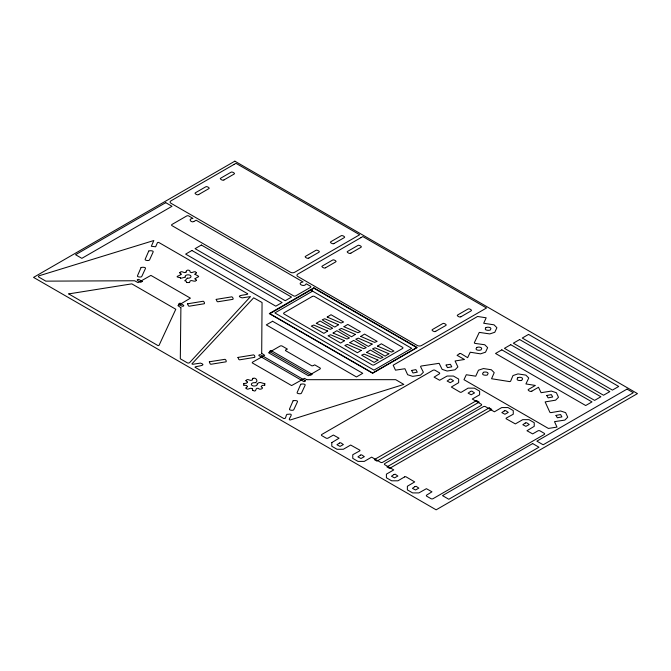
<?xml version="1.0" encoding="UTF-8"?>
<svg xmlns="http://www.w3.org/2000/svg" width="671" height="671" viewBox="0 0 671 671"><rect width="100%" height="100%" fill="white"/><g stroke="black" fill="none" stroke-linecap="round" stroke-linejoin="round"><path stroke-width="1.01" d="M261.698 353.214L262.059 302.52L253.663 297.832L191.889 363.9L192.72 364.294L200.444 363.103C208.58 365.804 194.246 366.173 195.009 367.263L283.883 418.578C286.769 419.585 285.276 412.967 288.169 414.292C295.794 412.782 286.291 420.13 290.283 419.979L403.833 384.424L395.697 379.669L306.781 379.685M261.673 353.307L264.684 355.345L252.388 362.256L252.237 362.877L291.625 385.573L304.525 378.352L306.664 379.593M186.135 272.015C185.674 269.314 190.639 269.557 190.153 272.124C192.392 274.003 194.565 269.759 196.46 272.77M189.549 282.499C190.044 277.928 194.707 283.271 196.469 280.235M252.355 379.794L252.816 378.36M194.967 278.775C198.893 275.84 200.864 277.467 194.917 274.263M247.398 382.076L246.618 383.191L243.799 383.552M184.995 280.755L187.259 278.146M181.17 274.196C180.071 276.007 173.093 276.561 180.273 277.668M261.204 386.664L262.109 385.481L264.76 385.162M252.338 379.82C250.291 381.958 247.859 377.639 245.905 380.616M186.093 272.065C184.206 274.036 181.564 269.817 179.727 272.753M194.917 274.162L196.469 272.862M247.44 386.706L245.905 387.997M185.238 277.207L180.642 278.289M189.516 282.533L186.672 282.541M252.833 378.335C256.028 376.934 258.738 381.522 255.408 382.747M312.611 291.147L274.867 312.938L373.948 370.14L411.692 348.35L310.379 289.855L312.56 291.172M264.76 383.552C261.816 383.619 260.096 380.902 257.127 383.871M185.02 280.822L186.152 281.065L186.622 282.499M245.905 388.09C247.825 391.126 250.073 386.739 252.313 388.803M252.833 390.379C257.219 392.879 254.628 387.41 258.226 388.324C259.207 390.421 265.179 388.324 261.212 386.781M243.799 385.162L246.626 385.506L247.448 386.588M194.984 278.893L196.469 280.142M179.711 272.862L181.17 274.087M245.905 380.709L247.398 381.975M180.281 277.685L180.583 278.247M252.321 388.819L252.816 390.346M264.777 383.586L264.777 385.12M243.783 383.586L243.783 385.12M257.161 383.988A2.936 1.694 0 0 1 255.911 385.766A2.927 1.694 0 0 1 251.407 384.659A2.927 1.694 0 0 1 254.921 382.696M187.444 278.163A2.936 1.694 0 0 0 190.53 277.442A2.927 1.694 0 0 0 188.61 274.842A2.927 1.694 0 0 0 185.221 276.871M331.793 442.617L331.793 446.249L337.035 449.276L343.326 449.276L350.665 445.041L359.958 450.224L359.866 450.811L352.761 454.728L352.761 458.36L358.004 461.388L364.294 461.388L371.633 457.144L380.549 462.294A1.485 0.856 0 0 0 382.646 462.294L481.199 405.393A1.485 0.856 0 0 0 481.199 404.185L472.283 399.035L479.622 394.8L479.622 391.168L474.38 388.14L468.09 388.14L461.321 392.241L460.298 392.3L451.331 387.024L458.654 382.696L458.654 379.065L453.411 376.037L447.121 376.037L439.622 380.264L434.087 377.127L439.262 373.915A1.485 0.856 0 0 0 439.262 372.707L435.068 370.283A1.485 0.856 0 0 0 432.971 370.283L321.837 434.447A1.485 0.856 0 0 0 321.837 435.655L326.031 438.079A1.485 0.856 0 0 0 328.127 438.079L333.37 435.051L339.065 438.197L331.793 442.617M180.893 307.721L180.314 358.784L187.284 362.81A1.485 0.856 0 0 0 189.641 362.6L250.501 296.59L242.147 297.882C232.929 294.988 249.52 295.039 247.582 293.722L158.675 242.39L157.484 242.575L155.622 246.794L151.327 246.274L153.827 240.528L39.212 275.747A1.485 0.856 0 0 0 38.859 277.115L45.829 281.141L134.628 280.763L138.075 282.634L150.908 275.395L190.405 298.159L177.916 305.632L180.893 307.721M68.736 293.932L158.13 345.666L159.035 345.364L175.794 309.256L131.801 283.858L68.736 293.898M316.318 323.355L330.182 329.318L332.69 328.278L320.109 321.015L316.326 323.305M327.222 317.056L341.086 323.019L343.594 321.988L331.013 314.724L327.23 317.014M327.674 331.013L323.883 333.37L311.302 326.106L313.802 325.066L327.674 331.013M333.093 333.034L346.957 339.006L349.465 337.966L336.884 330.702L333.093 333.034M338.578 324.714L334.779 327.071L322.197 319.807L324.705 318.767L338.578 324.714M343.997 326.743L357.861 332.707L360.369 331.675L347.788 324.412L344.005 326.693M344.449 340.692L330.577 334.754L328.077 335.785L340.658 343.049L344.433 340.759M349.868 342.722L363.732 348.685L366.24 347.653L353.659 340.39L349.868 342.696M355.353 334.401L351.554 336.758L338.972 329.495L341.48 328.454L355.353 334.401M360.772 336.423L374.636 342.395L377.144 341.354L364.563 334.091L360.772 336.406M361.224 350.379L357.433 352.736L344.852 345.473L347.352 344.433L361.224 350.405M366.643 352.409L380.507 358.373L383.015 357.333L370.434 350.069L366.643 352.384M372.128 344.08L368.337 346.437L355.756 339.174L358.255 338.142L372.128 344.106M377.547 346.11L391.411 352.074L393.919 351.042L381.338 343.778L377.547 346.085M377.999 360.067L374.208 362.424L361.627 355.16L364.127 354.12L377.999 360.067M388.903 353.768L385.104 356.125L372.522 348.861L375.03 347.821L388.903 353.768M193.776 221.564C191.411 223.074 187.301 218.679 192.98 218.402L188.786 215.978A1.485 0.856 0 0 0 186.689 215.978L172.011 224.45A1.485 0.856 0 0 0 172.011 225.666L293.63 295.877A1.485 0.856 0 0 0 295.726 295.877L310.405 287.406A1.485 0.856 0 0 0 310.405 286.19L306.211 283.774C304.34 288.002 295.701 283.128 303.066 281.954L196.125 220.214L193.776 221.564M198.742 194.489C197.92 195.831 193.424 193.164 195.596 192.678L205.527 186.941C206.358 185.649 210.803 188.224 208.673 188.752L198.742 194.489M224.022 179.895C223.175 181.279 218.729 178.553 220.876 178.083L230.807 172.346C231.629 171.055 236.1 173.63 233.953 174.158L224.022 179.895M308.861 258.025C308.207 259.325 303.51 256.783 305.716 256.213L315.655 250.476C316.46 249.226 320.847 251.642 318.876 252.288L308.861 258.025M313.374 365.586L312.007 365.913L285.552 350.639L285.46 350.052L287.414 349.105L282.172 346.077A1.485 0.856 0 0 0 280.075 346.077L268.543 352.736L308.383 375.735L319.916 369.075A1.485 0.856 0 0 0 319.916 367.867L314.674 364.839L313.374 365.586M325.603 267.729C324.99 269.096 320.218 266.429 322.457 265.917L332.388 260.18C333.227 258.897 337.639 261.464 335.534 262L325.603 267.729M334.124 243.447C333.504 244.823 328.748 242.13 330.979 241.627L340.91 235.89C341.715 234.64 346.11 237.056 344.139 237.71L334.124 243.447M350.883 253.135C350.052 254.46 345.599 251.81 347.737 251.323L357.668 245.586C358.49 244.294 362.961 246.878 360.813 247.406L350.883 253.135M339.434 443.061L336.943 444.764L340.021 446.4L343.359 444.554L340.683 442.726L339.434 443.061M360.402 455.164L357.911 456.876L360.99 458.503L364.328 456.666L361.652 454.837L360.436 455.072M393.944 474.531L391.453 476.242L394.531 477.869L397.869 476.033L395.194 474.204L393.944 474.531M404.479 476.98L397.937 480.805L391.646 480.805L386.404 477.777L386.404 474.145L393.743 469.91L384.835 464.768A1.485 0.856 0 0 1 384.835 463.552L483.388 406.66A1.485 0.856 0 0 1 485.485 406.66L494.393 411.801L501.732 407.565L508.022 407.565L513.265 410.593L513.265 414.225L506.211 418.1L506.068 418.721L515.362 423.904L522.701 419.669L528.991 419.669L534.233 422.696L534.233 426.328L526.961 430.748L532.665 433.894L537.907 430.866A1.485 0.856 0 0 1 540.004 430.866L544.198 433.29A1.485 0.856 0 0 1 544.198 434.498L433.063 498.662A1.485 0.856 0 0 1 430.967 498.662L426.773 496.238A1.485 0.856 0 0 1 426.773 495.03L431.948 491.818L426.412 488.681L418.905 492.908L412.615 492.908L407.372 489.889L407.372 486.257L414.695 481.921L405.729 476.653L404.512 476.888M414.913 486.643L412.422 488.345L415.5 489.981L418.838 488.136L416.163 486.307L414.913 486.643M435.722 331.264C434.867 332.615 430.463 330.015 432.577 329.453L442.516 323.716C443.338 322.466 447.674 324.881 445.737 325.536L435.722 331.264M449.637 379.325L447.138 381.036L450.224 382.663L453.562 380.826L450.887 378.998L449.645 379.283M460.985 316.687C460.147 318.012 455.701 315.429 457.84 314.867L467.771 309.138C468.576 307.88 472.971 310.304 471 310.95L460.977 316.737M459.358 353.768L457.077 355.353L464.491 359.48L455.072 360.981L457.899 366.928L455.013 369.813L447.138 371.029L442.139 369.36L439.128 363.321L421.061 366.064L420.524 366.601L423.393 372.262L420.516 375.148L412.64 376.364L407.641 374.703L404.915 368.731L395.487 370.157L393.181 365.2L477.584 316.469L486.173 317.802L483.69 323.254L494.032 324.831L496.909 327.708L494.795 332.262L489.805 333.923L479.262 332.388L474.296 342.831L474.833 343.359L484.764 344.76L487.641 347.645L485.527 352.191L480.537 353.86L470.237 352.225L467.637 357.668L460.608 353.432L459.367 353.718M470.606 391.436L468.106 393.139L471.193 394.774L474.531 392.929L471.856 391.101L470.639 391.344M504.34 410.912L501.849 412.615L504.928 414.25L508.266 412.405L505.59 410.577L504.34 410.912M525.309 423.015L522.818 424.726L525.896 426.353L529.234 424.517L526.559 422.688L525.309 423.015M531.818 391.118C530.946 392.434 526.534 389.834 528.673 389.306L535.349 385.448L525.921 383.946L528.748 377.999L525.863 375.114L517.987 373.898L512.996 375.559L510.572 381.296L509.65 381.606L491.558 378.738L494.217 372.648L491.34 369.763L483.464 368.547L478.465 370.207L475.739 376.179L466.295 374.745L463.988 379.702L548.392 428.433L556.98 427.1L554.506 421.665L564.856 420.088L567.733 417.203L565.628 412.657L560.629 410.988L550.816 412.648L549.893 412.338L545.137 401.912L555.605 400.168L558.49 397.282L556.376 392.736L551.386 391.067L541.086 392.703L538.494 387.268L531.809 391.168M141.044 267.595L137.505 275.731C136.288 276.897 141.682 277.685 141.807 276.393L145.439 268.559C146.387 267.226 142.042 266.949 141.044 267.595M148.736 251.063L145.196 259.191C144.08 260.407 149.147 261.145 149.549 259.92L153.131 252.028C154.078 250.694 149.725 250.4 148.736 251.063M293.059 400.847L289.52 408.975C288.345 410.199 293.705 410.937 293.814 409.637L297.454 401.812C298.377 400.444 294.175 400.344 293.084 400.772M300.717 384.307L297.178 392.434C295.961 393.609 301.354 394.397 301.48 393.105L305.112 385.271C306.06 383.946 301.724 383.644 300.717 384.307M476.754 347.452C474.07 350.254 479.102 350.723 480.964 349.968C483.539 347.217 478.691 346.555 476.754 347.452M485.997 327.532C483.388 330.367 488.178 330.652 490.182 330.124C492.833 327.255 487.918 326.743 485.997 327.532M483.405 372.313C480.797 375.164 484.839 375.399 487.112 375.156C490.191 372.262 485.435 371.424 483.405 372.313M517.903 377.647C515.278 380.516 519.371 380.709 521.61 380.499C524.647 377.639 519.983 376.699 517.903 377.647M187.561 303.804L188.442 305.892L189.197 306.211L203.464 303.879C205.821 304.416 203.758 300.163 202.323 301.388L187.561 303.804M216.205 299.383L217.085 301.464L217.849 301.782L232.107 299.459C234.414 300.004 232.418 295.735 230.958 296.976L216.205 299.383M209.327 361.87L210.208 363.95L210.962 364.269L225.23 361.946C227.528 362.499 225.582 358.239 224.072 359.463L209.369 361.778M237.962 357.425L238.842 359.513L239.606 359.832L253.864 357.5C256.121 358.046 254.242 353.802 252.715 355.026L237.962 357.425M411.583 370.451L412.984 372.984L417.287 372.153L415.886 369.62L411.583 370.451M446.081 365.108L447.482 367.641L451.793 366.819L450.392 364.286L446.131 365.024M546.764 395.496L548.09 397.861L552.678 396.989L551.352 394.623L546.764 395.496M556.007 415.416L557.333 417.781L561.921 416.909L560.595 414.544L556.007 415.416M234.85 161.174L33.55 277.391L436.15 509.826L637.45 393.609L234.85 161.174M165.72 202.659L75.555 254.712L81.845 258.343L172.011 206.291L165.72 202.659M234.145 164.361L170.962 200.847A2.969 1.711 0 0 0 170.962 203.263L290.484 272.267A2.969 1.711 0 0 0 294.678 272.267L359.681 234.741L235.966 163.313L234.145 164.361M191.931 250.476L185.641 254.108L275.806 306.169L282.097 302.537L191.931 250.476M201.367 245.032L195.076 248.664L285.242 300.717L291.533 297.085L201.367 245.032M142.26 281.426L140.692 282.332L137.547 280.512A1.116 0.646 0 0 1 137.547 279.606A1.116 0.646 0 0 1 139.115 279.606L142.26 281.426M180.004 303.217L178.436 304.122L181.841 306.093A1.116 0.646 0 0 0 183.418 306.093A1.116 0.646 0 0 0 183.418 305.179L180.004 303.217M361.006 237.601L297.823 274.087A2.969 1.711 0 0 0 297.823 276.511L417.345 345.515A2.969 1.711 0 0 0 421.539 345.515L486.542 307.981L362.826 236.553L361.006 237.601M313.877 287.842L269.289 313.583L372.657 373.261L417.236 347.519L313.877 287.842M313.919 288.27L269.885 313.692L372.631 373.009L416.666 347.586L313.919 288.27M312.35 296.439L284.043 312.787A1.485 0.856 0 0 0 284.043 313.994L372.111 364.839A1.485 0.856 0 0 0 374.208 364.839L402.516 348.501A1.485 0.856 0 0 0 402.516 347.284L314.447 296.439A1.485 0.856 0 0 0 312.35 296.439M272.585 321.258L266.295 324.89L356.46 376.943L362.751 373.311L272.585 321.258M270.983 350.514L269.415 351.419L310.656 375.232L312.225 374.326L270.983 350.514M501.824 349.843L495.533 353.474L585.699 405.527L591.99 401.895L501.824 349.843M510.732 344.701L504.441 348.333L594.607 400.386L600.897 396.754L510.732 344.701M519.648 339.551L513.357 343.183L603.523 395.244L609.813 391.612L519.648 339.551M528.555 334.41L522.264 338.041L612.43 390.094L618.721 386.462L528.555 334.41M476.553 400.587L374.317 459.61L376.934 461.12L479.169 402.097L476.553 400.587M489.184 407.876L386.949 466.899L389.566 468.417L491.801 409.394L489.184 407.876M532.673 443.573L442.508 495.626L448.798 499.258L538.964 447.205L532.673 443.573M627.033 389.096L536.867 441.149L543.158 444.781L633.323 392.728L627.033 389.096M305.045 380.465L260.751 354.892A1.116 0.646 0 0 0 259.174 354.892A1.116 0.646 0 0 0 259.174 355.806L303.477 381.38A1.116 0.646 0 0 0 305.045 381.38A1.116 0.646 0 0 0 305.045 380.465"/></g></svg>
